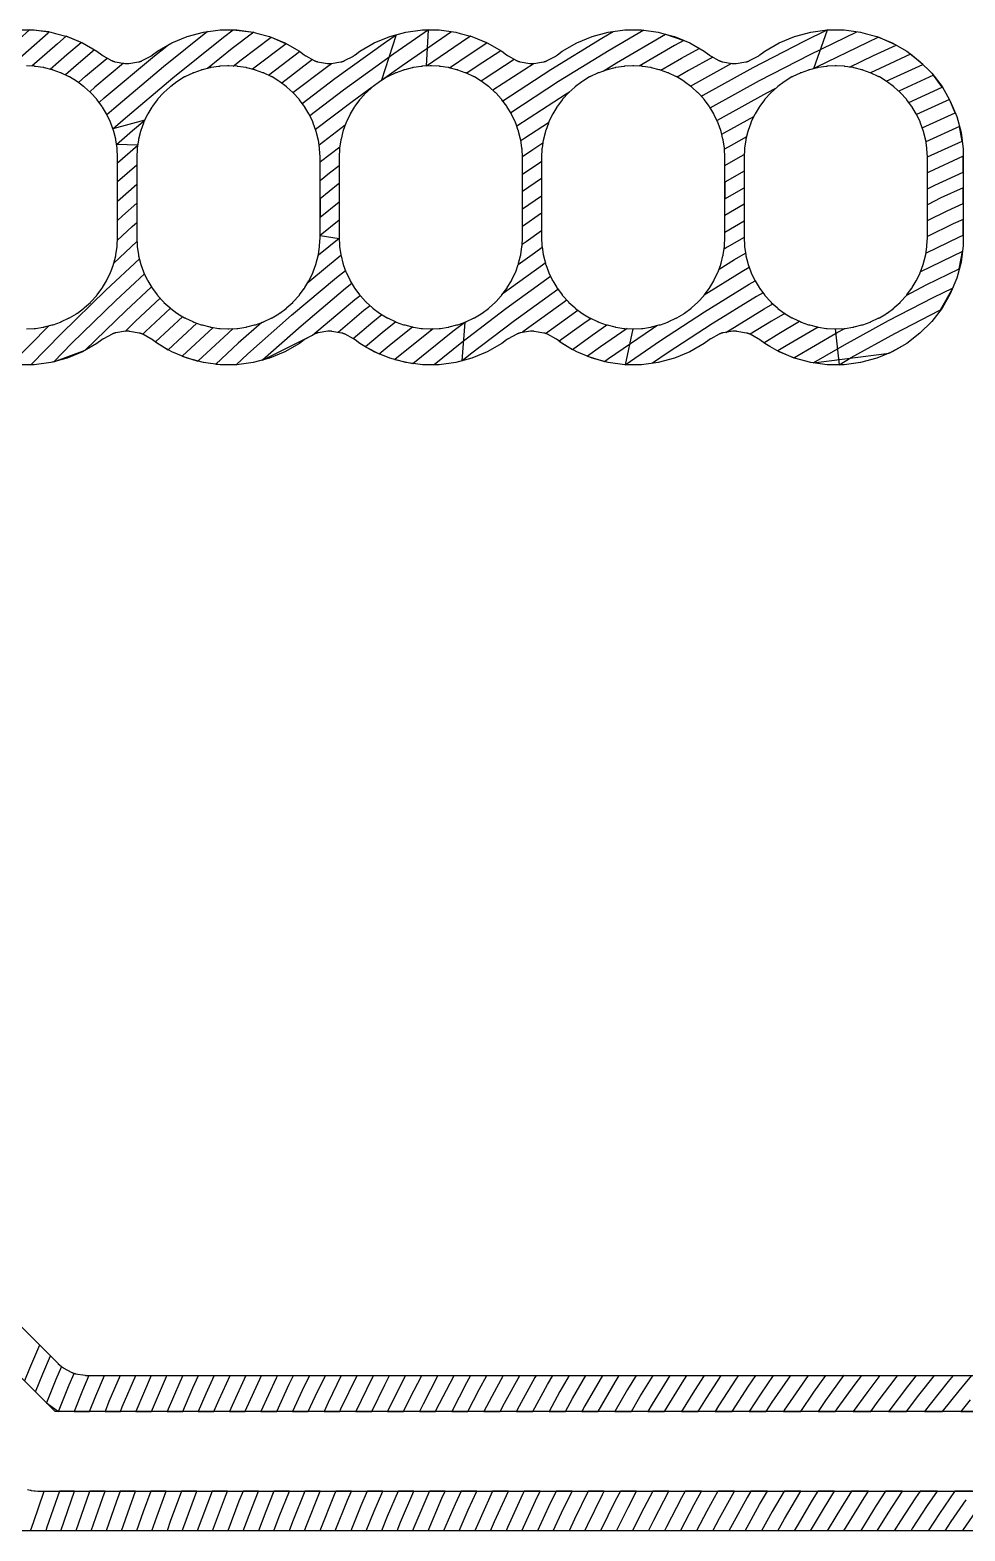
# Model space of a CAD drawing. Header units: metres. Extents: x 100 to 171, y -146 to -25.
# Drawn here: x 140.89 to 152.62, y -65 to -46.16 of the extents above; entities that cross this region are included whole.
import ezdxf

# ---------------------------------------------------------------- set-up
doc = ezdxf.new("R2010")
doc.units = ezdxf.units.M

msp = doc.modelspace()

# ---------------------------------------------------------------- linework, layer by layer
for points in [[(140.624, -46.631), (141.118, -46.195), (141.13, -46.184), (140.886, -46.159), (140.36, -46.625), (139.733, -47.206), (139.422, -47.51)], [(140.735, -46.159), (140.945, -46.159), (141.153, -46.187), (141.21, -46.202), (141.356, -46.241), (141.549, -46.321), (141.731, -46.426), (141.791, -46.472), (141.794, -46.475), (141.797, -46.477), (141.801, -46.479), (141.804, -46.481), (141.807, -46.483), (141.811, -46.485), (141.915, -46.541), (141.918, -46.543), (141.921, -46.545), (141.925, -46.546), (141.928, -46.548), (141.932, -46.549), (141.935, -46.551), (141.939, -46.552), (141.942, -46.553), (141.946, -46.554), (141.949, -46.555), (141.953, -46.556), (141.957, -46.557), (141.96, -46.557), (142.082, -46.578), (142.085, -46.579), (142.089, -46.58), (142.093, -46.58), (142.097, -46.58), (142.101, -46.58), (142.104, -46.581), (142.108, -46.581), (142.112, -46.581), (142.116, -46.58), (142.12, -46.58), (142.123, -46.58), (142.127, -46.579), (142.131, -46.579), (142.253, -46.559), (142.256, -46.559), (142.26, -46.558), (142.264, -46.557), (142.268, -46.556), (142.271, -46.555), (142.275, -46.554), (142.278, -46.553), (142.282, -46.551), (142.286, -46.55), (142.289, -46.549), (142.293, -46.547), (142.296, -46.545), (142.299, -46.544), (142.408, -46.486), (142.411, -46.484), (142.414, -46.482), (142.417, -46.48), (142.42, -46.479), (142.423, -46.477), (142.426, -46.474), (142.429, -46.472), (142.489, -46.426), (142.671, -46.321), (142.864, -46.241), (143.067, -46.187), (143.275, -46.159), (143.485, -46.159), (143.693, -46.187), (143.75, -46.202), (143.896, -46.241), (144.089, -46.321), (144.271, -46.426), (144.331, -46.472), (144.334, -46.475), (144.337, -46.477), (144.341, -46.479), (144.344, -46.481), (144.347, -46.483), (144.351, -46.485), (144.455, -46.541), (144.458, -46.543), (144.461, -46.545), (144.465, -46.546), (144.468, -46.548), (144.472, -46.549), (144.475, -46.551), (144.479, -46.552), (144.482, -46.553), (144.486, -46.554), (144.489, -46.555), (144.493, -46.556), (144.497, -46.557), (144.5, -46.557), (144.622, -46.578), (144.625, -46.579), (144.629, -46.58), (144.633, -46.58), (144.637, -46.58), (144.641, -46.58), (144.644, -46.581), (144.648, -46.581), (144.652, -46.581), (144.656, -46.58), (144.66, -46.58), (144.663, -46.58), (144.667, -46.579), (144.671, -46.579), (144.793, -46.559), (144.796, -46.559), (144.8, -46.558), (144.804, -46.557), (144.808, -46.556), (144.811, -46.555), (144.815, -46.554), (144.818, -46.553), (144.822, -46.551), (144.826, -46.55), (144.829, -46.549), (144.833, -46.547), (144.836, -46.545), (144.839, -46.544), (144.948, -46.486), (144.951, -46.484), (144.954, -46.482), (144.957, -46.48), (144.96, -46.479), (144.963, -46.477), (144.966, -46.474), (144.969, -46.472), (145.029, -46.426), (145.211, -46.321), (145.404, -46.241), (145.607, -46.187), (145.815, -46.159), (146.025, -46.159), (146.233, -46.187), (146.29, -46.202), (146.436, -46.241), (146.629, -46.321), (146.811, -46.426), (146.871, -46.472), (146.874, -46.475), (146.877, -46.477), (146.881, -46.479), (146.884, -46.481), (146.887, -46.483), (146.891, -46.485), (146.995, -46.541), (146.998, -46.543), (147.001, -46.545), (147.005, -46.546), (147.008, -46.548), (147.012, -46.549), (147.015, -46.551), (147.019, -46.552), (147.022, -46.553), (147.026, -46.554), (147.029, -46.555), (147.033, -46.556), (147.037, -46.557), (147.04, -46.557), (147.162, -46.578), (147.165, -46.579), (147.169, -46.58), (147.173, -46.58), (147.177, -46.58), (147.181, -46.58), (147.184, -46.581), (147.188, -46.581), (147.192, -46.581), (147.196, -46.58), (147.2, -46.58), (147.203, -46.58), (147.207, -46.579), (147.211, -46.579), (147.333, -46.559), (147.336, -46.559), (147.34, -46.558), (147.344, -46.557), (147.348, -46.556), (147.351, -46.555), (147.355, -46.554), (147.358, -46.553), (147.362, -46.551), (147.366, -46.55), (147.369, -46.549), (147.373, -46.547), (147.376, -46.545), (147.379, -46.544), (147.488, -46.486), (147.491, -46.484), (147.494, -46.482), (147.497, -46.48), (147.5, -46.479), (147.503, -46.477), (147.506, -46.474), (147.509, -46.472), (147.569, -46.426), (147.751, -46.321), (147.944, -46.241), (148.147, -46.187), (148.355, -46.159), (148.565, -46.159), (148.773, -46.187), (148.83, -46.202), (148.976, -46.241), (149.169, -46.321), (149.351, -46.426), (149.411, -46.472), (149.414, -46.475), (149.417, -46.477), (149.421, -46.479), (149.424, -46.481), (149.427, -46.483), (149.431, -46.485), (149.535, -46.541), (149.538, -46.543), (149.541, -46.545), (149.545, -46.546), (149.548, -46.548), (149.552, -46.549), (149.555, -46.551), (149.559, -46.552), (149.562, -46.553), (149.566, -46.554), (149.569, -46.555), (149.573, -46.556), (149.577, -46.557), (149.58, -46.557), (149.702, -46.578), (149.705, -46.579), (149.709, -46.58), (149.713, -46.58), (149.717, -46.58), (149.721, -46.58), (149.724, -46.581), (149.728, -46.581), (149.732, -46.581), (149.736, -46.58), (149.74, -46.58), (149.743, -46.58), (149.747, -46.579), (149.751, -46.579), (149.873, -46.559), (149.876, -46.559), (149.88, -46.558), (149.884, -46.557), (149.888, -46.556), (149.891, -46.555), (149.895, -46.554), (149.898, -46.553), (149.902, -46.551), (149.906, -46.55), (149.909, -46.549), (149.913, -46.547), (149.916, -46.545), (149.919, -46.544), (150.028, -46.486), (150.031, -46.484), (150.034, -46.482), (150.037, -46.48), (150.04, -46.479), (150.043, -46.477), (150.046, -46.474), (150.049, -46.472), (150.109, -46.426), (150.291, -46.321), (150.484, -46.241), (150.687, -46.187), (150.895, -46.159), (151.105, -46.159), (151.313, -46.187), (151.37, -46.202), (151.516, -46.241), (151.709, -46.321), (151.891, -46.426), (152.057, -46.554), (152.206, -46.702), (152.334, -46.869), (152.409, -47), (152.438, -47.051), (152.519, -47.244), (152.573, -47.447), (152.6, -47.655), (152.6, -48.865), (152.573, -49.073), (152.519, -49.276), (152.438, -49.469), (152.334, -49.651), (152.206, -49.818), (152.057, -49.966), (151.891, -50.094), (151.709, -50.199), (151.516, -50.279), (151.313, -50.333), (151.105, -50.361), (150.895, -50.361), (150.687, -50.333), (150.484, -50.279), (150.291, -50.199), (150.172, -50.13), (150.109, -50.094), (150.049, -50.048), (150.046, -50.045), (150.043, -50.043), (150.039, -50.041), (150.036, -50.039), (150.032, -50.037), (150.029, -50.035), (149.925, -49.979), (149.922, -49.977), (149.919, -49.975), (149.915, -49.974), (149.912, -49.972), (149.908, -49.971), (149.905, -49.969), (149.901, -49.968), (149.898, -49.967), (149.894, -49.966), (149.89, -49.965), (149.887, -49.964), (149.883, -49.963), (149.88, -49.963), (149.758, -49.942), (149.754, -49.941), (149.751, -49.94), (149.747, -49.94), (149.743, -49.94), (149.739, -49.94), (149.735, -49.939), (149.732, -49.939), (149.728, -49.939), (149.724, -49.94), (149.72, -49.94), (149.716, -49.94), (149.713, -49.941), (149.709, -49.941), (149.587, -49.961), (149.584, -49.961), (149.58, -49.962), (149.576, -49.963), (149.572, -49.964), (149.569, -49.965), (149.565, -49.966), (149.561, -49.967), (149.558, -49.969), (149.554, -49.97), (149.551, -49.971), (149.547, -49.973), (149.544, -49.975), (149.54, -49.976), (149.432, -50.034), (149.429, -50.036), (149.426, -50.038), (149.423, -50.04), (149.42, -50.041), (149.417, -50.043), (149.414, -50.046), (149.411, -50.048), (149.351, -50.094), (149.169, -50.199), (148.976, -50.279), (148.773, -50.333), (148.565, -50.361), (148.355, -50.361), (148.147, -50.333), (147.944, -50.279), (147.751, -50.199), (147.632, -50.13), (147.569, -50.094), (147.509, -50.048), (147.506, -50.045), (147.503, -50.043), (147.499, -50.041), (147.496, -50.039), (147.492, -50.037), (147.489, -50.035), (147.385, -49.979), (147.382, -49.977), (147.379, -49.975), (147.375, -49.974), (147.372, -49.972), (147.368, -49.971), (147.365, -49.969), (147.361, -49.968), (147.358, -49.967), (147.354, -49.966), (147.35, -49.965), (147.347, -49.964), (147.343, -49.963), (147.34, -49.963), (147.218, -49.942), (147.214, -49.941), (147.211, -49.94), (147.207, -49.94), (147.203, -49.94), (147.199, -49.94), (147.195, -49.939), (147.192, -49.939), (147.188, -49.939), (147.184, -49.94), (147.18, -49.94), (147.176, -49.94), (147.173, -49.941), (147.169, -49.941), (147.047, -49.961), (147.044, -49.961), (147.04, -49.962), (147.036, -49.963), (147.032, -49.964), (147.029, -49.965), (147.025, -49.966), (147.021, -49.967), (147.018, -49.969), (147.014, -49.97), (147.011, -49.971), (147.007, -49.973), (147.004, -49.975), (147, -49.976), (146.892, -50.034), (146.889, -50.036), (146.886, -50.038), (146.883, -50.04), (146.88, -50.041), (146.877, -50.043), (146.874, -50.046), (146.871, -50.048), (146.811, -50.094), (146.629, -50.199), (146.436, -50.279), (146.233, -50.333), (146.025, -50.361), (145.815, -50.361), (145.607, -50.333), (145.404, -50.279), (145.211, -50.199), (145.092, -50.13), (145.029, -50.094), (144.969, -50.048), (144.966, -50.045), (144.963, -50.043), (144.959, -50.041), (144.956, -50.039), (144.952, -50.037), (144.949, -50.035), (144.845, -49.979), (144.842, -49.977), (144.839, -49.975), (144.835, -49.974), (144.832, -49.972), (144.828, -49.971), (144.825, -49.969), (144.821, -49.968), (144.818, -49.967), (144.814, -49.966), (144.81, -49.965), (144.807, -49.964), (144.803, -49.963), (144.8, -49.963), (144.678, -49.942), (144.674, -49.941), (144.671, -49.94), (144.667, -49.94), (144.663, -49.94), (144.659, -49.94), (144.655, -49.939), (144.652, -49.939), (144.648, -49.939), (144.644, -49.94), (144.64, -49.94), (144.636, -49.94), (144.633, -49.941), (144.629, -49.941), (144.507, -49.961), (144.504, -49.961), (144.5, -49.962), (144.496, -49.963), (144.492, -49.964), (144.489, -49.965), (144.485, -49.966), (144.481, -49.967), (144.478, -49.969), (144.474, -49.97), (144.471, -49.971), (144.467, -49.973), (144.464, -49.975), (144.46, -49.976), (144.352, -50.034), (144.349, -50.036), (144.346, -50.038), (144.343, -50.04), (144.34, -50.041), (144.337, -50.043), (144.334, -50.046), (144.331, -50.048), (144.271, -50.094), (144.089, -50.199), (143.896, -50.279), (143.693, -50.333), (143.485, -50.361), (143.275, -50.361), (143.067, -50.333), (142.864, -50.279), (142.671, -50.199), (142.552, -50.13), (142.489, -50.094), (142.429, -50.048), (142.426, -50.045), (142.423, -50.043), (142.419, -50.041), (142.416, -50.039), (142.412, -50.037), (142.409, -50.035), (142.305, -49.979), (142.302, -49.977), (142.299, -49.975), (142.295, -49.974), (142.292, -49.972), (142.288, -49.971), (142.285, -49.969), (142.281, -49.968), (142.278, -49.967), (142.274, -49.966), (142.27, -49.965), (142.267, -49.964), (142.263, -49.963), (142.26, -49.963), (142.138, -49.942), (142.134, -49.941), (142.131, -49.94), (142.127, -49.94), (142.123, -49.94), (142.119, -49.94), (142.115, -49.939), (142.112, -49.939), (142.108, -49.939), (142.104, -49.94), (142.1, -49.94), (142.096, -49.94), (142.093, -49.941), (142.089, -49.941), (141.967, -49.961), (141.964, -49.961), (141.96, -49.962), (141.956, -49.963), (141.952, -49.964), (141.949, -49.965), (141.945, -49.966), (141.941, -49.967), (141.938, -49.969), (141.934, -49.97), (141.931, -49.971), (141.927, -49.973), (141.924, -49.975), (141.92, -49.976), (141.812, -50.034), (141.809, -50.036), (141.806, -50.038), (141.803, -50.04), (141.8, -50.041), (141.797, -50.043), (141.794, -50.046), (141.791, -50.048), (141.731, -50.094), (141.549, -50.199), (141.356, -50.279), (141.153, -50.333), (140.945, -50.361), (140.735, -50.361)], [(141.144, -46.652), (141.353, -46.467), (141.534, -46.315), (141.345, -46.238), (141.235, -46.331), (140.915, -46.614)], [(143.119, -46.18), (142.568, -46.621), (141.941, -47.149), (141.857, -47.223)], [(142.23, -47.854), (141.99, -48.066), (141.99, -47.826), (142.242, -47.603), (141.977, -47.597), (142.176, -47.421), (142.331, -47.29), (141.93, -47.398), (142.058, -47.285), (142.682, -46.76), (143.318, -46.251), (143.438, -46.159), (143.698, -46.188), (143.429, -46.393), (143.119, -46.641)], [(143.442, -46.613), (143.54, -46.535), (143.915, -46.249), (144.105, -46.331), (143.683, -46.652)], [(144.307, -47.082), (144.717, -46.769), (145.353, -46.31), (145.485, -46.22), (145.302, -46.791), (145.56, -46.604), (146.179, -46.18)], [(146.153, -46.634), (146.4, -46.465), (146.624, -46.319), (146.42, -46.237), (146.3, -46.315), (145.867, -46.612), (145.89, -46.159), (145.457, -46.457), (144.825, -46.914), (144.403, -47.235)], [(146.823, -47.049), (147.427, -46.655), (148.065, -46.263), (148.208, -46.179)], [(148.593, -46.163), (148.157, -46.417), (147.524, -46.807), (146.923, -47.198)], [(148.081, -46.676), (148.25, -46.571), (148.866, -46.212), (149.095, -46.291), (148.978, -46.355), (148.535, -46.614)], [(151.175, -46.625), (151.475, -46.478), (151.757, -46.349), (151.539, -46.251), (151.398, -46.316), (150.761, -46.627), (150.727, -46.644), (150.897, -46.159), (150.599, -46.305), (149.962, -46.636), (149.333, -46.982), (149.315, -46.992)], [(149.425, -47.136), (150.046, -46.794), (150.68, -46.466), (151.264, -46.181)], [(141.701, -46.409), (141.47, -46.603), (141.335, -46.723)], [(141.499, -46.818), (141.588, -46.74), (141.859, -46.511)], [(141.758, -47.07), (141.823, -47.012), (142.453, -46.482), (142.611, -46.356)], [(143.882, -46.727), (144.274, -46.428)], [(144.436, -46.531), (144.049, -46.826)], [(146.799, -46.42), (146.5, -46.615), (146.371, -46.703)], [(146.55, -46.798), (146.6, -46.764), (146.966, -46.526)], [(148.806, -46.664), (149.067, -46.512), (149.288, -46.39)], [(149.46, -46.501), (149.155, -46.669), (149.012, -46.752)], [(151.635, -46.801), (152.094, -46.591), (151.939, -46.464), (151.552, -46.641), (151.438, -46.697)], [(140.847, -49.91), (140.945, -49.905), (140.949, -49.905), (140.953, -49.904), (140.956, -49.904), (140.96, -49.904), (141.057, -49.889), (141.061, -49.889), (141.064, -49.888), (141.068, -49.887), (141.071, -49.886), (141.167, -49.862), (141.17, -49.862), (141.174, -49.86), (141.177, -49.859), (141.181, -49.858), (141.273, -49.825), (141.277, -49.824), (141.28, -49.822), (141.283, -49.821), (141.287, -49.819), (141.375, -49.778), (141.379, -49.776), (141.382, -49.774), (141.385, -49.772), (141.388, -49.771), (141.473, -49.72), (141.476, -49.718), (141.479, -49.716), (141.482, -49.714), (141.485, -49.712), (141.564, -49.653), (141.567, -49.651), (141.57, -49.649), (141.572, -49.647), (141.575, -49.644), (141.648, -49.578), (141.65, -49.576), (141.653, -49.573), (141.656, -49.571), (141.658, -49.568), (141.724, -49.495), (141.727, -49.492), (141.729, -49.49), (141.731, -49.487), (141.733, -49.484), (141.792, -49.405), (141.794, -49.402), (141.796, -49.399), (141.798, -49.396), (141.8, -49.393), (141.851, -49.309), (141.852, -49.305), (141.854, -49.302), (141.856, -49.299), (141.857, -49.296), (141.899, -49.207), (141.901, -49.203), (141.902, -49.2), (141.904, -49.197), (141.905, -49.193), (141.938, -49.101), (141.939, -49.097), (141.94, -49.094), (141.941, -49.09), (141.942, -49.087), (141.966, -48.992), (141.967, -48.988), (141.968, -48.984), (141.969, -48.981), (141.969, -48.977), (141.984, -48.88), (141.984, -48.876), (141.984, -48.873), (141.985, -48.869), (141.985, -48.865), (141.99, -48.767), (141.99, -48.764), (141.99, -48.76), (141.99, -47.76), (141.99, -47.756), (141.99, -47.753), (141.985, -47.655), (141.985, -47.651), (141.984, -47.647), (141.984, -47.644), (141.984, -47.64), (141.969, -47.543), (141.969, -47.539), (141.968, -47.536), (141.967, -47.532), (141.966, -47.528), (141.942, -47.433), (141.941, -47.43), (141.94, -47.426), (141.939, -47.423), (141.938, -47.419), (141.905, -47.327), (141.904, -47.323), (141.902, -47.32), (141.901, -47.317), (141.899, -47.313), (141.857, -47.224), (141.856, -47.221), (141.854, -47.218), (141.852, -47.215), (141.851, -47.211), (141.8, -47.127), (141.798, -47.124), (141.796, -47.121), (141.794, -47.118), (141.792, -47.115), (141.733, -47.036), (141.731, -47.033), (141.729, -47.03), (141.727, -47.028), (141.724, -47.025), (141.658, -46.952), (141.656, -46.949), (141.653, -46.947), (141.65, -46.944), (141.648, -46.942), (141.575, -46.876), (141.572, -46.873), (141.57, -46.871), (141.567, -46.869), (141.564, -46.867), (141.485, -46.808), (141.482, -46.806), (141.479, -46.804), (141.476, -46.802), (141.473, -46.8), (141.388, -46.749), (141.385, -46.748), (141.382, -46.746), (141.379, -46.744), (141.375, -46.742), (141.287, -46.701), (141.283, -46.699), (141.28, -46.698), (141.277, -46.696), (141.273, -46.695), (141.181, -46.662), (141.177, -46.661), (141.174, -46.66), (141.17, -46.658), (141.167, -46.658), (141.071, -46.634), (141.068, -46.633), (141.064, -46.632), (141.061, -46.631), (141.057, -46.631), (140.96, -46.616), (140.956, -46.616), (140.953, -46.616), (140.949, -46.615), (140.945, -46.615), (140.847, -46.61)], [(142.063, -46.575), (141.705, -46.876), (141.64, -46.934)], [(143.373, -49.91), (143.376, -49.91), (143.38, -49.91), (143.384, -49.91), (143.387, -49.91), (143.485, -49.905), (143.489, -49.905), (143.493, -49.904), (143.496, -49.904), (143.5, -49.904), (143.597, -49.889), (143.601, -49.889), (143.604, -49.888), (143.608, -49.887), (143.611, -49.886), (143.707, -49.862), (143.71, -49.862), (143.714, -49.86), (143.717, -49.859), (143.721, -49.858), (143.813, -49.825), (143.817, -49.824), (143.82, -49.822), (143.823, -49.821), (143.827, -49.819), (143.915, -49.778), (143.919, -49.776), (143.922, -49.774), (143.925, -49.772), (143.928, -49.771), (144.013, -49.72), (144.016, -49.718), (144.019, -49.716), (144.022, -49.714), (144.025, -49.712), (144.104, -49.653), (144.107, -49.651), (144.11, -49.649), (144.112, -49.647), (144.115, -49.644), (144.188, -49.578), (144.19, -49.576), (144.193, -49.573), (144.196, -49.571), (144.198, -49.568), (144.264, -49.495), (144.267, -49.492), (144.269, -49.49), (144.271, -49.487), (144.273, -49.484), (144.332, -49.405), (144.334, -49.402), (144.336, -49.399), (144.338, -49.396), (144.34, -49.393), (144.391, -49.309), (144.392, -49.305), (144.394, -49.302), (144.396, -49.299), (144.397, -49.296), (144.439, -49.207), (144.441, -49.203), (144.442, -49.2), (144.444, -49.197), (144.445, -49.193), (144.478, -49.101), (144.479, -49.097), (144.48, -49.094), (144.481, -49.09), (144.482, -49.087), (144.506, -48.992), (144.507, -48.988), (144.508, -48.984), (144.509, -48.981), (144.509, -48.977), (144.524, -48.88), (144.524, -48.876), (144.524, -48.873), (144.525, -48.869), (144.525, -48.865), (144.53, -48.767), (144.53, -48.764), (144.53, -48.76), (144.53, -47.76), (144.53, -47.756), (144.53, -47.753), (144.525, -47.655), (144.525, -47.651), (144.524, -47.647), (144.524, -47.644), (144.524, -47.64), (144.509, -47.543), (144.509, -47.539), (144.508, -47.536), (144.507, -47.532), (144.506, -47.528), (144.482, -47.433), (144.481, -47.43), (144.48, -47.426), (144.479, -47.423), (144.478, -47.419), (144.445, -47.327), (144.444, -47.323), (144.442, -47.32), (144.441, -47.317), (144.439, -47.313), (144.397, -47.224), (144.396, -47.221), (144.394, -47.218), (144.392, -47.215), (144.391, -47.211), (144.34, -47.127), (144.338, -47.124), (144.336, -47.121), (144.334, -47.118), (144.332, -47.115), (144.273, -47.036), (144.271, -47.033), (144.269, -47.03), (144.267, -47.028), (144.264, -47.025), (144.198, -46.952), (144.196, -46.949), (144.193, -46.947), (144.19, -46.944), (144.188, -46.942), (144.115, -46.876), (144.112, -46.873), (144.11, -46.871), (144.107, -46.869), (144.104, -46.867), (144.025, -46.808), (144.022, -46.806), (144.019, -46.804), (144.016, -46.802), (144.013, -46.8), (143.928, -46.749), (143.925, -46.748), (143.922, -46.746), (143.919, -46.744), (143.915, -46.742), (143.827, -46.701), (143.823, -46.699), (143.82, -46.698), (143.817, -46.696), (143.813, -46.695), (143.721, -46.662), (143.717, -46.661), (143.714, -46.66), (143.71, -46.658), (143.707, -46.658), (143.611, -46.634), (143.608, -46.633), (143.604, -46.632), (143.601, -46.631), (143.597, -46.631), (143.5, -46.616), (143.496, -46.616), (143.493, -46.616), (143.489, -46.615), (143.485, -46.615), (143.387, -46.61), (143.384, -46.61), (143.38, -46.61), (143.376, -46.61), (143.373, -46.61), (143.275, -46.615), (143.271, -46.615), (143.267, -46.616), (143.264, -46.616), (143.26, -46.616), (143.163, -46.631), (143.159, -46.631), (143.156, -46.632), (143.152, -46.633), (143.148, -46.634), (143.053, -46.658), (143.05, -46.658), (143.046, -46.66), (143.043, -46.661), (143.039, -46.662), (142.947, -46.695), (142.943, -46.696), (142.94, -46.698), (142.936, -46.699), (142.933, -46.701), (142.844, -46.742), (142.841, -46.744), (142.838, -46.746), (142.835, -46.748), (142.831, -46.749), (142.747, -46.8), (142.744, -46.802), (142.741, -46.804), (142.738, -46.806), (142.735, -46.808), (142.656, -46.867), (142.653, -46.869), (142.65, -46.871), (142.648, -46.873), (142.645, -46.876), (142.572, -46.942), (142.569, -46.944), (142.567, -46.947), (142.564, -46.949), (142.562, -46.952), (142.496, -47.025), (142.493, -47.028), (142.491, -47.03), (142.489, -47.033), (142.486, -47.036), (142.428, -47.115), (142.426, -47.118), (142.424, -47.121), (142.422, -47.124), (142.42, -47.127), (142.369, -47.211), (142.368, -47.215), (142.366, -47.218), (142.364, -47.221), (142.362, -47.224), (142.32, -47.313), (142.319, -47.317), (142.317, -47.32), (142.316, -47.323), (142.315, -47.327), (142.282, -47.419), (142.281, -47.423), (142.279, -47.426), (142.278, -47.43), (142.278, -47.433), (142.254, -47.528), (142.253, -47.532), (142.252, -47.536), (142.251, -47.539), (142.251, -47.543), (142.236, -47.64), (142.236, -47.644), (142.235, -47.647), (142.235, -47.651), (142.235, -47.655), (142.23, -47.753), (142.23, -47.756), (142.23, -47.76), (142.23, -48.76), (142.23, -48.764), (142.23, -48.767), (142.235, -48.865), (142.235, -48.869), (142.235, -48.873), (142.236, -48.876), (142.236, -48.88), (142.251, -48.977), (142.251, -48.981), (142.252, -48.984), (142.253, -48.988), (142.254, -48.992), (142.278, -49.087), (142.278, -49.09), (142.279, -49.094), (142.281, -49.097), (142.282, -49.101), (142.315, -49.193), (142.316, -49.197), (142.317, -49.2), (142.319, -49.203), (142.32, -49.207), (142.362, -49.296), (142.364, -49.299), (142.366, -49.302), (142.368, -49.305), (142.369, -49.309), (142.42, -49.393), (142.422, -49.396), (142.424, -49.399), (142.426, -49.402), (142.428, -49.405), (142.486, -49.484), (142.489, -49.487), (142.491, -49.49), (142.493, -49.492), (142.496, -49.495), (142.562, -49.568), (142.564, -49.571), (142.567, -49.573), (142.569, -49.576), (142.572, -49.578), (142.645, -49.644), (142.648, -49.647), (142.65, -49.649), (142.653, -49.651), (142.656, -49.653), (142.735, -49.712), (142.738, -49.714), (142.741, -49.716), (142.744, -49.718), (142.747, -49.72), (142.831, -49.771), (142.835, -49.772), (142.838, -49.774), (142.841, -49.776), (142.844, -49.778), (142.933, -49.819), (142.936, -49.821), (142.94, -49.822), (142.943, -49.824), (142.947, -49.825), (143.039, -49.858), (143.043, -49.859), (143.046, -49.86), (143.05, -49.862), (143.053, -49.862), (143.148, -49.886), (143.152, -49.887), (143.156, -49.888), (143.159, -49.889), (143.163, -49.889), (143.26, -49.904), (143.264, -49.904), (143.267, -49.904), (143.271, -49.905), (143.275, -49.905), (143.373, -49.91)], [(144.19, -46.944), (144.61, -46.625), (144.675, -46.578)], [(145.913, -49.91), (145.916, -49.91), (145.92, -49.91), (145.924, -49.91), (145.927, -49.91), (146.025, -49.905), (146.029, -49.905), (146.033, -49.904), (146.036, -49.904), (146.04, -49.904), (146.137, -49.889), (146.141, -49.889), (146.144, -49.888), (146.148, -49.887), (146.151, -49.886), (146.247, -49.862), (146.25, -49.862), (146.254, -49.86), (146.257, -49.859), (146.261, -49.858), (146.353, -49.825), (146.357, -49.824), (146.36, -49.822), (146.363, -49.821), (146.367, -49.819), (146.455, -49.778), (146.459, -49.776), (146.462, -49.774), (146.465, -49.772), (146.468, -49.771), (146.553, -49.72), (146.556, -49.718), (146.559, -49.716), (146.562, -49.714), (146.565, -49.712), (146.644, -49.653), (146.647, -49.651), (146.65, -49.649), (146.652, -49.647), (146.655, -49.644), (146.728, -49.578), (146.73, -49.576), (146.733, -49.573), (146.736, -49.571), (146.738, -49.568), (146.804, -49.495), (146.807, -49.492), (146.809, -49.49), (146.811, -49.487), (146.813, -49.484), (146.872, -49.405), (146.874, -49.402), (146.876, -49.399), (146.878, -49.396), (146.88, -49.393), (146.931, -49.309), (146.932, -49.305), (146.934, -49.302), (146.936, -49.299), (146.937, -49.296), (146.979, -49.207), (146.981, -49.203), (146.982, -49.2), (146.984, -49.197), (146.985, -49.193), (147.018, -49.101), (147.019, -49.097), (147.02, -49.094), (147.021, -49.09), (147.022, -49.087), (147.046, -48.992), (147.047, -48.988), (147.048, -48.984), (147.049, -48.981), (147.049, -48.977), (147.064, -48.88), (147.064, -48.876), (147.064, -48.873), (147.065, -48.869), (147.065, -48.865), (147.07, -48.767), (147.07, -48.764), (147.07, -48.76), (147.07, -47.76), (147.07, -47.756), (147.07, -47.753), (147.065, -47.655), (147.065, -47.651), (147.064, -47.647), (147.064, -47.644), (147.064, -47.64), (147.049, -47.543), (147.049, -47.539), (147.048, -47.536), (147.047, -47.532), (147.046, -47.528), (147.022, -47.433), (147.021, -47.43), (147.02, -47.426), (147.019, -47.423), (147.018, -47.419), (146.985, -47.327), (146.984, -47.323), (146.982, -47.32), (146.981, -47.317), (146.979, -47.313), (146.937, -47.224), (146.936, -47.221), (146.934, -47.218), (146.932, -47.215), (146.931, -47.211), (146.88, -47.127), (146.878, -47.124), (146.876, -47.121), (146.874, -47.118), (146.872, -47.115), (146.813, -47.036), (146.811, -47.033), (146.809, -47.03), (146.807, -47.028), (146.804, -47.025), (146.738, -46.952), (146.736, -46.949), (146.733, -46.947), (146.73, -46.944), (146.728, -46.942), (146.655, -46.876), (146.652, -46.873), (146.65, -46.871), (146.647, -46.869), (146.644, -46.867), (146.565, -46.808), (146.562, -46.806), (146.559, -46.804), (146.556, -46.802), (146.553, -46.8), (146.468, -46.749), (146.465, -46.748), (146.462, -46.746), (146.459, -46.744), (146.455, -46.742), (146.367, -46.701), (146.363, -46.699), (146.36, -46.698), (146.357, -46.696), (146.353, -46.695), (146.261, -46.662), (146.257, -46.661), (146.254, -46.66), (146.25, -46.658), (146.247, -46.658), (146.151, -46.634), (146.148, -46.633), (146.144, -46.632), (146.141, -46.631), (146.137, -46.631), (146.04, -46.616), (146.036, -46.616), (146.033, -46.616), (146.029, -46.615), (146.025, -46.615), (145.927, -46.61), (145.924, -46.61), (145.92, -46.61), (145.916, -46.61), (145.913, -46.61), (145.815, -46.615), (145.811, -46.615), (145.807, -46.616), (145.804, -46.616), (145.8, -46.616), (145.703, -46.631), (145.699, -46.631), (145.696, -46.632), (145.692, -46.633), (145.688, -46.634), (145.593, -46.658), (145.59, -46.658), (145.586, -46.66), (145.583, -46.661), (145.579, -46.662), (145.487, -46.695), (145.483, -46.696), (145.48, -46.698), (145.476, -46.699), (145.473, -46.701), (145.384, -46.742), (145.381, -46.744), (145.378, -46.746), (145.375, -46.748), (145.371, -46.749), (145.287, -46.8), (145.284, -46.802), (145.281, -46.804), (145.278, -46.806), (145.275, -46.808), (145.196, -46.867), (145.193, -46.869), (145.19, -46.871), (145.188, -46.873), (145.185, -46.876), (145.112, -46.942), (145.109, -46.944), (145.107, -46.947), (145.104, -46.949), (145.102, -46.952), (145.036, -47.025), (145.033, -47.028), (145.031, -47.03), (145.029, -47.033), (145.026, -47.036), (144.968, -47.115), (144.966, -47.118), (144.964, -47.121), (144.962, -47.124), (144.96, -47.127), (144.909, -47.211), (144.908, -47.215), (144.906, -47.218), (144.904, -47.221), (144.902, -47.224), (144.86, -47.313), (144.859, -47.317), (144.857, -47.32), (144.856, -47.323), (144.855, -47.327), (144.822, -47.419), (144.821, -47.423), (144.819, -47.426), (144.818, -47.43), (144.818, -47.433), (144.794, -47.528), (144.793, -47.532), (144.792, -47.536), (144.791, -47.539), (144.791, -47.543), (144.776, -47.64), (144.776, -47.644), (144.775, -47.647), (144.775, -47.651), (144.775, -47.655), (144.77, -47.753), (144.77, -47.756), (144.77, -47.76), (144.77, -48.76), (144.77, -48.764), (144.77, -48.767), (144.775, -48.865), (144.775, -48.869), (144.775, -48.873), (144.776, -48.876), (144.776, -48.88), (144.791, -48.977), (144.791, -48.981), (144.792, -48.984), (144.793, -48.988), (144.794, -48.992), (144.818, -49.087), (144.818, -49.09), (144.819, -49.094), (144.821, -49.097), (144.822, -49.101), (144.855, -49.193), (144.856, -49.197), (144.857, -49.2), (144.859, -49.203), (144.86, -49.207), (144.902, -49.296), (144.904, -49.299), (144.906, -49.302), (144.908, -49.305), (144.909, -49.309), (144.96, -49.393), (144.962, -49.396), (144.964, -49.399), (144.966, -49.402), (144.968, -49.405), (145.026, -49.484), (145.029, -49.487), (145.031, -49.49), (145.033, -49.492), (145.036, -49.495), (145.102, -49.568), (145.104, -49.571), (145.107, -49.573), (145.109, -49.576), (145.112, -49.578), (145.185, -49.644), (145.188, -49.647), (145.19, -49.649), (145.193, -49.651), (145.196, -49.653), (145.275, -49.712), (145.278, -49.714), (145.281, -49.716), (145.284, -49.718), (145.287, -49.72), (145.371, -49.771), (145.375, -49.772), (145.378, -49.774), (145.381, -49.776), (145.384, -49.778), (145.473, -49.819), (145.476, -49.821), (145.48, -49.822), (145.483, -49.824), (145.487, -49.825), (145.579, -49.858), (145.583, -49.859), (145.586, -49.86), (145.59, -49.862), (145.593, -49.862), (145.688, -49.886), (145.692, -49.887), (145.696, -49.888), (145.699, -49.889), (145.703, -49.889), (145.8, -49.904), (145.804, -49.904), (145.807, -49.904), (145.811, -49.905), (145.815, -49.905), (145.913, -49.91)], [(147.216, -46.578), (146.7, -46.914), (146.698, -46.915)], [(148.453, -49.91), (148.456, -49.91), (148.46, -49.91), (148.464, -49.91), (148.467, -49.91), (148.565, -49.905), (148.569, -49.905), (148.573, -49.904), (148.576, -49.904), (148.58, -49.904), (148.677, -49.889), (148.681, -49.889), (148.684, -49.888), (148.688, -49.887), (148.691, -49.886), (148.787, -49.862), (148.79, -49.862), (148.794, -49.86), (148.797, -49.859), (148.801, -49.858), (148.893, -49.825), (148.897, -49.824), (148.9, -49.822), (148.903, -49.821), (148.907, -49.819), (148.995, -49.778), (148.999, -49.776), (149.002, -49.774), (149.005, -49.772), (149.008, -49.771), (149.093, -49.72), (149.096, -49.718), (149.099, -49.716), (149.102, -49.714), (149.105, -49.712), (149.184, -49.653), (149.187, -49.651), (149.19, -49.649), (149.192, -49.647), (149.195, -49.644), (149.268, -49.578), (149.27, -49.576), (149.273, -49.573), (149.276, -49.571), (149.278, -49.568), (149.344, -49.495), (149.347, -49.492), (149.349, -49.49), (149.351, -49.487), (149.353, -49.484), (149.412, -49.405), (149.414, -49.402), (149.416, -49.399), (149.418, -49.396), (149.42, -49.393), (149.471, -49.309), (149.472, -49.305), (149.474, -49.302), (149.476, -49.299), (149.477, -49.296), (149.519, -49.207), (149.521, -49.203), (149.522, -49.2), (149.524, -49.197), (149.525, -49.193), (149.558, -49.101), (149.559, -49.097), (149.56, -49.094), (149.561, -49.09), (149.562, -49.087), (149.586, -48.992), (149.587, -48.988), (149.588, -48.984), (149.589, -48.981), (149.589, -48.977), (149.604, -48.88), (149.604, -48.876), (149.604, -48.873), (149.605, -48.869), (149.605, -48.865), (149.61, -48.767), (149.61, -48.764), (149.61, -48.76), (149.61, -47.76), (149.61, -47.756), (149.61, -47.753), (149.605, -47.655), (149.605, -47.651), (149.604, -47.647), (149.604, -47.644), (149.604, -47.64), (149.589, -47.543), (149.589, -47.539), (149.588, -47.536), (149.587, -47.532), (149.586, -47.528), (149.562, -47.433), (149.561, -47.43), (149.56, -47.426), (149.559, -47.423), (149.558, -47.419), (149.525, -47.327), (149.524, -47.323), (149.522, -47.32), (149.521, -47.317), (149.519, -47.313), (149.477, -47.224), (149.476, -47.221), (149.474, -47.218), (149.472, -47.215), (149.471, -47.211), (149.42, -47.127), (149.418, -47.124), (149.416, -47.121), (149.414, -47.118), (149.412, -47.115), (149.353, -47.036), (149.351, -47.033), (149.349, -47.03), (149.347, -47.028), (149.344, -47.025), (149.278, -46.952), (149.276, -46.949), (149.273, -46.947), (149.27, -46.944), (149.268, -46.942), (149.195, -46.876), (149.192, -46.873), (149.19, -46.871), (149.187, -46.869), (149.184, -46.867), (149.105, -46.808), (149.102, -46.806), (149.099, -46.804), (149.096, -46.802), (149.093, -46.8), (149.008, -46.749), (149.005, -46.748), (149.002, -46.746), (148.999, -46.744), (148.995, -46.742), (148.907, -46.701), (148.903, -46.699), (148.9, -46.698), (148.897, -46.696), (148.893, -46.695), (148.801, -46.662), (148.797, -46.661), (148.794, -46.66), (148.79, -46.658), (148.787, -46.658), (148.691, -46.634), (148.688, -46.633), (148.684, -46.632), (148.681, -46.631), (148.677, -46.631), (148.58, -46.616), (148.576, -46.616), (148.573, -46.616), (148.569, -46.615), (148.565, -46.615), (148.467, -46.61), (148.464, -46.61), (148.46, -46.61), (148.456, -46.61), (148.453, -46.61), (148.355, -46.615), (148.351, -46.615), (148.347, -46.616), (148.344, -46.616), (148.34, -46.616), (148.243, -46.631), (148.239, -46.631), (148.236, -46.632), (148.232, -46.633), (148.228, -46.634), (148.133, -46.658), (148.13, -46.658), (148.126, -46.66), (148.123, -46.661), (148.119, -46.662), (148.027, -46.695), (148.023, -46.696), (148.02, -46.698), (148.016, -46.699), (148.013, -46.701), (147.924, -46.742), (147.921, -46.744), (147.918, -46.746), (147.915, -46.748), (147.911, -46.749), (147.827, -46.8), (147.824, -46.802), (147.821, -46.804), (147.818, -46.806), (147.815, -46.808), (147.736, -46.867), (147.733, -46.869), (147.73, -46.871), (147.728, -46.873), (147.725, -46.876), (147.652, -46.942), (147.649, -46.944), (147.647, -46.947), (147.644, -46.949), (147.642, -46.952), (147.576, -47.025), (147.573, -47.028), (147.571, -47.03), (147.569, -47.033), (147.566, -47.036), (147.508, -47.115), (147.506, -47.118), (147.504, -47.121), (147.502, -47.124), (147.5, -47.127), (147.449, -47.211), (147.448, -47.215), (147.446, -47.218), (147.444, -47.221), (147.442, -47.224), (147.4, -47.313), (147.399, -47.317), (147.397, -47.32), (147.396, -47.323), (147.395, -47.327), (147.362, -47.419), (147.361, -47.423), (147.359, -47.426), (147.358, -47.43), (147.358, -47.433), (147.334, -47.528), (147.333, -47.532), (147.332, -47.536), (147.331, -47.539), (147.331, -47.543), (147.316, -47.64), (147.316, -47.644), (147.315, -47.647), (147.315, -47.651), (147.315, -47.655), (147.31, -47.753), (147.31, -47.756), (147.31, -47.76), (147.31, -48.76), (147.31, -48.764), (147.31, -48.767), (147.315, -48.865), (147.315, -48.869), (147.315, -48.873), (147.316, -48.876), (147.316, -48.88), (147.331, -48.977), (147.331, -48.981), (147.332, -48.984), (147.333, -48.988), (147.334, -48.992), (147.358, -49.087), (147.358, -49.09), (147.359, -49.094), (147.361, -49.097), (147.362, -49.101), (147.395, -49.193), (147.396, -49.197), (147.397, -49.2), (147.399, -49.203), (147.4, -49.207), (147.442, -49.296), (147.444, -49.299), (147.446, -49.302), (147.448, -49.305), (147.449, -49.309), (147.5, -49.393), (147.502, -49.396), (147.504, -49.399), (147.506, -49.402), (147.508, -49.405), (147.566, -49.484), (147.569, -49.487), (147.571, -49.49), (147.573, -49.492), (147.576, -49.495), (147.642, -49.568), (147.644, -49.571), (147.647, -49.573), (147.649, -49.576), (147.652, -49.578), (147.725, -49.644), (147.728, -49.647), (147.73, -49.649), (147.733, -49.651), (147.736, -49.653), (147.815, -49.712), (147.818, -49.714), (147.821, -49.716), (147.824, -49.718), (147.827, -49.72), (147.911, -49.771), (147.915, -49.772), (147.918, -49.774), (147.921, -49.776), (147.924, -49.778), (148.013, -49.819), (148.016, -49.821), (148.02, -49.822), (148.023, -49.824), (148.027, -49.825), (148.119, -49.858), (148.123, -49.859), (148.126, -49.86), (148.13, -49.862), (148.133, -49.862), (148.228, -49.886), (148.232, -49.887), (148.236, -49.888), (148.239, -49.889), (148.243, -49.889), (148.34, -49.904), (148.344, -49.904), (148.347, -49.904), (148.351, -49.905), (148.355, -49.905), (148.453, -49.91), (148.357, -50.361), (148.8, -50.057), (149.353, -49.697), (149.915, -49.35), (149.989, -49.308)], [(149.179, -46.863), (149.244, -46.825), (149.695, -46.577)], [(150.993, -49.91), (150.996, -49.91), (151, -49.91), (151.004, -49.91), (151.007, -49.91), (151.105, -49.905), (151.109, -49.905), (151.113, -49.904), (151.116, -49.904), (151.12, -49.904), (151.217, -49.889), (151.221, -49.889), (151.224, -49.888), (151.228, -49.887), (151.231, -49.886), (151.327, -49.862), (151.33, -49.862), (151.334, -49.86), (151.337, -49.859), (151.341, -49.858), (151.433, -49.825), (151.437, -49.824), (151.44, -49.822), (151.443, -49.821), (151.447, -49.819), (151.535, -49.778), (151.539, -49.776), (151.542, -49.774), (151.545, -49.772), (151.548, -49.771), (151.633, -49.72), (151.636, -49.718), (151.639, -49.716), (151.642, -49.714), (151.645, -49.712), (151.724, -49.653), (151.727, -49.651), (151.73, -49.649), (151.732, -49.647), (151.735, -49.644), (151.808, -49.578), (151.81, -49.576), (151.813, -49.573), (151.816, -49.571), (151.818, -49.568), (151.884, -49.495), (151.887, -49.492), (151.889, -49.49), (151.891, -49.487), (151.893, -49.484), (151.952, -49.405), (151.954, -49.402), (151.956, -49.399), (151.958, -49.396), (151.96, -49.393), (152.011, -49.309), (152.012, -49.305), (152.014, -49.302), (152.016, -49.299), (152.017, -49.296), (152.059, -49.207), (152.061, -49.203), (152.062, -49.2), (152.064, -49.197), (152.065, -49.193), (152.098, -49.101), (152.099, -49.097), (152.1, -49.094), (152.101, -49.09), (152.102, -49.087), (152.126, -48.992), (152.127, -48.988), (152.128, -48.984), (152.129, -48.981), (152.129, -48.977), (152.144, -48.88), (152.144, -48.876), (152.144, -48.873), (152.145, -48.869), (152.145, -48.865), (152.15, -48.767), (152.15, -48.764), (152.15, -48.76), (152.15, -47.76), (152.15, -47.756), (152.15, -47.753), (152.145, -47.655), (152.145, -47.651), (152.144, -47.647), (152.144, -47.644), (152.144, -47.64), (152.129, -47.543), (152.129, -47.539), (152.128, -47.536), (152.127, -47.532), (152.126, -47.528), (152.102, -47.433), (152.101, -47.43), (152.1, -47.426), (152.099, -47.423), (152.098, -47.419), (152.065, -47.327), (152.064, -47.323), (152.062, -47.32), (152.061, -47.317), (152.059, -47.313), (152.017, -47.224), (152.016, -47.221), (152.014, -47.218), (152.012, -47.215), (152.011, -47.211), (151.96, -47.127), (151.958, -47.124), (151.956, -47.121), (151.954, -47.118), (151.952, -47.115), (151.893, -47.036), (151.891, -47.033), (151.889, -47.03), (151.887, -47.028), (151.884, -47.025), (151.818, -46.952), (151.816, -46.949), (151.813, -46.947), (151.81, -46.944), (151.808, -46.942), (151.735, -46.876), (151.732, -46.873), (151.73, -46.871), (151.727, -46.869), (151.724, -46.867), (151.645, -46.808), (151.642, -46.806), (151.639, -46.804), (151.636, -46.802), (151.633, -46.8), (151.548, -46.749), (151.545, -46.748), (151.542, -46.746), (151.539, -46.744), (151.535, -46.742), (151.447, -46.701), (151.443, -46.699), (151.44, -46.698), (151.437, -46.696), (151.433, -46.695), (151.341, -46.662), (151.337, -46.661), (151.334, -46.66), (151.33, -46.658), (151.327, -46.658), (151.231, -46.634), (151.228, -46.633), (151.224, -46.632), (151.221, -46.631), (151.217, -46.631), (151.12, -46.616), (151.116, -46.616), (151.113, -46.616), (151.109, -46.615), (151.105, -46.615), (151.007, -46.61), (151.004, -46.61), (151, -46.61), (150.996, -46.61), (150.993, -46.61), (150.895, -46.615), (150.891, -46.615), (150.887, -46.616), (150.884, -46.616), (150.88, -46.616), (150.783, -46.631), (150.779, -46.631), (150.776, -46.632), (150.772, -46.633), (150.768, -46.634), (150.673, -46.658), (150.67, -46.658), (150.666, -46.66), (150.663, -46.661), (150.659, -46.662), (150.567, -46.695), (150.563, -46.696), (150.56, -46.698), (150.556, -46.699), (150.553, -46.701), (150.464, -46.742), (150.461, -46.744), (150.458, -46.746), (150.455, -46.748), (150.451, -46.749), (150.367, -46.8), (150.364, -46.802), (150.361, -46.804), (150.358, -46.806), (150.355, -46.808), (150.276, -46.867), (150.273, -46.869), (150.27, -46.871), (150.268, -46.873), (150.265, -46.876), (150.192, -46.942), (150.189, -46.944), (150.187, -46.947), (150.184, -46.949), (150.182, -46.952), (150.116, -47.025), (150.113, -47.028), (150.111, -47.03), (150.109, -47.033), (150.106, -47.036), (150.048, -47.115), (150.046, -47.118), (150.044, -47.121), (150.042, -47.124), (150.04, -47.127), (149.989, -47.211), (149.988, -47.215), (149.986, -47.218), (149.984, -47.221), (149.982, -47.224), (149.94, -47.313), (149.939, -47.317), (149.937, -47.32), (149.936, -47.323), (149.935, -47.327), (149.902, -47.419), (149.901, -47.423), (149.899, -47.426), (149.898, -47.43), (149.898, -47.433), (149.874, -47.528), (149.873, -47.532), (149.872, -47.536), (149.871, -47.539), (149.871, -47.543), (149.856, -47.64), (149.856, -47.644), (149.855, -47.647), (149.855, -47.651), (149.855, -47.655), (149.85, -47.753), (149.85, -47.756), (149.85, -47.76), (149.85, -48.76), (149.85, -48.764), (149.85, -48.767), (149.855, -48.865), (149.855, -48.869), (149.855, -48.873), (149.856, -48.876), (149.856, -48.88), (149.871, -48.977), (149.871, -48.981), (149.872, -48.984), (149.873, -48.988), (149.874, -48.992), (149.898, -49.087), (149.898, -49.09), (149.899, -49.094), (149.901, -49.097), (149.902, -49.101), (149.935, -49.193), (149.936, -49.197), (149.937, -49.2), (149.939, -49.203), (149.94, -49.207), (149.982, -49.296), (149.984, -49.299), (149.986, -49.302), (149.988, -49.305), (149.989, -49.309), (150.04, -49.393), (150.042, -49.396), (150.044, -49.399), (150.046, -49.402), (150.048, -49.405), (150.106, -49.484), (150.109, -49.487), (150.111, -49.49), (150.113, -49.492), (150.116, -49.495), (150.182, -49.568), (150.184, -49.571), (150.187, -49.573), (150.189, -49.576), (150.192, -49.578), (150.265, -49.644), (150.268, -49.647), (150.27, -49.649), (150.273, -49.651), (150.276, -49.653), (150.355, -49.712), (150.358, -49.714), (150.361, -49.716), (150.364, -49.718), (150.367, -49.72), (150.451, -49.771), (150.455, -49.772), (150.458, -49.774), (150.461, -49.776), (150.464, -49.778), (150.553, -49.819), (150.556, -49.821), (150.56, -49.822), (150.563, -49.824), (150.567, -49.825), (150.659, -49.858), (150.663, -49.859), (150.666, -49.86), (150.67, -49.862), (150.673, -49.862), (150.768, -49.886), (150.772, -49.887), (150.776, -49.888), (150.779, -49.889), (150.783, -49.889), (150.88, -49.904), (150.884, -49.904), (150.887, -49.904), (150.891, -49.905), (150.895, -49.905), (150.993, -49.91), (151.042, -50.361), (151.196, -50.271), (151.744, -49.969), (152.298, -49.681), (152.317, -49.672), (152.468, -49.398), (152.217, -49.521), (151.659, -49.811), (151.107, -50.114), (150.723, -50.338), (151.673, -50.214), (151.828, -50.128), (151.858, -50.113)], [(145.186, -46.875), (144.932, -47.059), (144.474, -47.407)], [(150.244, -46.895), (150.131, -46.953), (149.511, -47.295)], [(151.917, -47.068), (152.337, -46.875), (152.226, -46.728), (151.792, -46.927)], [(146.998, -47.364), (147, -47.363), (147.62, -46.96), (147.659, -46.935)], [(152.086, -47.386), (152.499, -47.197), (152.428, -47.032), (152.016, -47.221)], [(149.571, -47.468), (149.599, -47.452), (149.972, -47.246)], [(144.518, -47.6), (144.847, -47.349)], [(147.05, -47.547), (147.1, -47.513), (147.398, -47.319)], [(152.15, -47.753), (152.587, -47.553), (152.553, -47.371), (152.132, -47.563)], [(144.778, -47.628), (144.536, -47.812), (144.53, -47.817)], [(147.325, -47.581), (147.2, -47.662), (147.07, -47.751)], [(149.88, -47.502), (149.688, -47.608), (149.605, -47.656)], [(147.07, -47.97), (147.3, -47.812), (147.31, -47.805)], [(149.61, -47.862), (149.776, -47.765), (149.852, -47.723)], [(152.15, -48.152), (152.244, -48.106), (152.6, -47.942), (152.6, -47.745), (152.168, -47.943), (152.15, -47.951)], [(144.53, -48.047), (144.647, -47.954), (144.77, -47.86), (144.77, -48.086), (144.758, -48.096), (144.53, -48.278), (144.53, -48.509), (144.77, -48.316)], [(147.31, -48.023), (147.07, -48.188)], [(149.85, -47.93), (149.61, -48.07), (149.61, -48.279), (149.85, -48.139), (149.85, -48.347), (149.61, -48.487)], [(141.99, -48.306), (142.23, -48.094)], [(152.15, -48.552), (152.398, -48.431), (152.6, -48.338), (152.6, -48.14), (152.321, -48.268), (152.15, -48.352)], [(142.23, -48.334), (142.052, -48.492), (141.99, -48.549)], [(147.07, -48.406), (147.31, -48.241)], [(141.988, -48.796), (142.173, -48.625), (142.23, -48.575)], [(144.77, -48.547), (144.53, -48.739), (144.771, -48.777), (144.509, -48.986), (144.507, -48.988)], [(147.31, -48.46), (147.07, -48.624)], [(149.61, -48.695), (149.85, -48.555)], [(152.131, -48.962), (152.552, -48.756), (152.6, -48.734), (152.6, -48.536), (152.475, -48.594), (152.15, -48.753)], [(147.066, -48.847), (147.115, -48.812), (147.31, -48.678)], [(149.85, -48.764), (149.638, -48.887), (149.599, -48.911)], [(142.232, -48.815), (141.943, -49.084)], [(147.318, -48.891), (147.219, -48.959), (147.017, -49.105)], [(149.537, -49.161), (149.73, -49.042), (149.868, -48.961)], [(151.891, -49.488), (152.137, -49.36), (152.55, -49.158), (152.591, -48.938), (152.064, -49.195)], [(141.126, -49.873), (140.66, -50.351), (140.901, -50.361), (141.285, -49.967), (141.843, -49.423), (142.264, -49.032)], [(144.793, -48.989), (144.623, -49.126), (144.375, -49.334)], [(146.829, -49.463), (147.322, -49.106), (147.356, -49.083)], [(149.916, -49.142), (149.823, -49.196), (149.351, -49.487)], [(142.326, -49.219), (141.967, -49.553), (141.412, -50.094), (141.189, -50.323), (141.584, -50.179), (142.092, -49.683), (142.414, -49.383)], [(143.799, -49.83), (143.502, -50.092), (143.221, -50.353), (143.478, -50.361), (143.623, -50.226), (144.174, -49.738), (144.737, -49.265), (144.849, -49.176)], [(144.929, -49.342), (144.851, -49.404), (144.292, -49.875), (143.809, -50.302), (144.434, -49.991), (144.966, -49.543), (145.032, -49.49)], [(147.423, -49.255), (146.862, -49.661), (146.308, -50.082), (145.961, -50.361)], [(142.524, -49.527), (142.216, -49.814), (142.084, -49.942)], [(145.949, -49.909), (145.537, -50.239), (145.469, -50.296), (145.693, -50.344), (146.197, -49.94), (146.345, -49.828), (146.308, -50.313), (146.419, -50.224), (146.969, -49.806), (147.513, -49.412)], [(150.088, -49.458), (150.008, -49.505), (149.45, -49.849), (148.9, -50.207), (148.702, -50.342)], [(142.305, -49.978), (142.34, -49.944), (142.654, -49.652)], [(145.158, -49.62), (145.08, -49.682), (144.756, -49.955)], [(144.944, -50.032), (145.194, -49.821), (145.306, -49.731)], [(147.627, -49.552), (147.076, -49.95), (147.066, -49.958)], [(147.359, -49.968), (147.737, -49.695), (147.765, -49.675)], [(149.62, -49.956), (150.101, -49.659), (150.211, -49.595)], [(150.361, -49.716), (150.193, -49.814), (149.925, -49.979)], [(142.807, -49.756), (142.464, -50.074), (142.464, -50.074), (142.624, -50.172), (142.983, -49.838)], [(143.188, -49.893), (142.801, -50.253), (142.998, -50.315), (143.382, -49.959), (143.44, -49.907)], [(145.48, -49.823), (145.308, -49.96), (145.101, -50.135), (145.274, -50.225), (145.422, -50.1), (145.689, -49.886)], [(147.93, -49.78), (147.84, -49.842), (147.532, -50.065), (147.697, -50.168), (147.944, -49.989), (148.13, -49.862)], [(148.383, -49.906), (148.048, -50.136), (147.885, -50.254), (148.1, -50.321), (148.151, -50.283), (148.7, -49.907), (148.757, -49.87)], [(150.097, -50.084), (150.286, -49.968), (150.546, -49.816)], [(150.779, -49.889), (150.378, -50.122), (150.272, -50.188), (150.474, -50.275), (151.018, -49.958), (151.115, -49.904)], [(163, -63.499), (141.206, -63.499), (131.18, -53.473)], [(131.784, -53.44), (141.239, -62.895), (141.241, -62.897), (141.243, -62.899), (141.246, -62.901), (141.28, -62.932), (141.283, -62.934), (141.286, -62.937), (141.289, -62.939), (141.292, -62.941), (141.295, -62.943), (141.299, -62.945), (141.302, -62.947), (141.305, -62.949), (141.308, -62.951), (141.417, -63.01), (141.42, -63.012), (141.423, -63.013), (141.427, -63.015), (141.43, -63.016), (141.434, -63.018), (141.438, -63.019), (141.441, -63.02), (141.445, -63.022), (141.448, -63.023), (141.452, -63.024), (141.456, -63.024), (141.46, -63.025), (141.463, -63.026), (141.585, -63.046), (141.588, -63.047), (141.592, -63.047), (141.595, -63.048), (141.599, -63.048), (141.602, -63.048), (141.606, -63.048), (141.609, -63.048), (163.025, -63.048)], [(141.01, -62.666), (140.884, -62.96), (140.822, -63.115), (140.961, -63.253), (141.05, -63.029), (141.147, -62.803)], [(141.286, -62.936), (141.217, -63.098), (141.099, -63.392), (141.25, -63.499), (141.383, -63.167), (141.445, -63.022)], [(141.63, -63.048), (141.549, -63.236), (141.444, -63.499), (141.638, -63.499), (141.715, -63.305), (141.825, -63.048)], [(142.021, -63.048), (141.882, -63.374), (141.832, -63.499), (142.026, -63.499), (142.048, -63.443), (142.217, -63.048)], [(142.413, -63.048), (142.22, -63.499), (142.416, -63.499), (142.604, -63.059), (142.609, -63.048)], [(142.807, -63.048), (142.769, -63.132), (142.612, -63.499), (142.807, -63.499), (142.933, -63.205), (143.005, -63.048)], [(143.203, -63.048), (143.098, -63.277), (143.003, -63.499), (143.199, -63.499), (143.263, -63.35), (143.401, -63.048)], [(143.599, -63.048), (143.427, -63.423), (143.395, -63.499), (143.591, -63.499), (143.592, -63.496), (143.797, -63.048)], [(143.996, -63.048), (143.98, -63.081), (143.789, -63.499), (143.987, -63.499), (144.142, -63.158), (144.196, -63.048)], [(144.396, -63.048), (144.305, -63.235), (144.185, -63.499), (144.383, -63.499), (144.468, -63.312), (144.597, -63.048)], [(144.797, -63.048), (144.631, -63.389), (144.58, -63.499), (144.778, -63.499), (144.793, -63.466), (144.997, -63.048)], [(145.199, -63.048), (145.18, -63.084), (144.978, -63.499), (145.178, -63.499), (145.341, -63.165), (145.401, -63.048)], [(145.604, -63.048), (145.501, -63.246), (145.378, -63.499), (145.579, -63.499), (145.662, -63.327), (145.807, -63.048), (146.01, -63.048), (145.823, -63.408), (145.779, -63.499), (145.979, -63.499), (145.984, -63.489), (146.209, -63.056), (146.213, -63.048), (146.418, -63.048), (146.367, -63.141), (146.182, -63.499), (146.384, -63.499), (146.526, -63.225), (146.624, -63.048)], [(146.829, -63.048), (146.685, -63.31), (146.587, -63.499), (146.79, -63.499), (146.844, -63.395), (147.035, -63.048)], [(147.241, -63.048), (147.227, -63.072), (147.002, -63.48), (146.993, -63.499), (147.198, -63.499), (147.384, -63.16), (147.449, -63.048)], [(147.657, -63.048), (147.54, -63.249), (147.403, -63.499), (147.608, -63.499), (147.697, -63.338), (147.866, -63.048)], [(148.074, -63.048), (147.854, -63.427), (147.814, -63.499), (148.02, -63.499), (148.234, -63.132), (148.285, -63.048)], [(148.497, -63.048), (148.388, -63.224), (148.228, -63.499), (148.437, -63.499), (148.542, -63.317), (148.708, -63.048)], [(148.919, -63.048), (148.697, -63.409), (148.645, -63.499), (148.853, -63.499), (149.075, -63.139), (149.134, -63.048)], [(149.349, -63.048), (149.227, -63.235), (149.065, -63.499), (149.276, -63.499), (149.379, -63.332), (149.563, -63.048)], [(149.779, -63.048), (149.756, -63.082), (149.531, -63.428), (149.488, -63.499), (149.7, -63.499), (149.906, -63.182), (149.998, -63.048)], [(150.216, -63.048), (150.056, -63.282), (149.915, -63.499), (150.129, -63.499), (150.205, -63.382), (150.432, -63.052), (150.434, -63.048)], [(150.656, -63.048), (150.579, -63.156), (150.355, -63.482), (150.344, -63.499), (150.562, -63.499), (150.726, -63.259), (150.878, -63.048)], [(151.101, -63.048), (151.099, -63.05), (150.873, -63.363), (150.78, -63.499), (150.998, -63.499), (151.02, -63.467), (151.244, -63.157), (151.327, -63.048)], [(151.553, -63.048), (151.389, -63.264), (151.219, -63.499), (151.441, -63.499), (151.533, -63.371), (151.759, -63.074), (151.78, -63.048), (152.011, -63.048), (151.901, -63.185), (151.678, -63.479), (151.663, -63.499), (151.889, -63.499), (152.043, -63.296), (152.241, -63.048), (152.475, -63.048), (152.41, -63.125), (152.185, -63.406), (152.115, -63.499), (152.342, -63.499), (152.549, -63.24), (152.71, -63.048)], [(152.688, -63.354), (152.572, -63.499), (152.803, -63.499)], [(140.861, -64.479), (140.894, -64.488), (140.898, -64.489), (140.901, -64.489), (140.905, -64.49), (140.908, -64.491), (140.942, -64.496), (140.946, -64.496), (140.95, -64.496), (140.953, -64.497), (140.957, -64.497), (140.991, -64.499), (140.995, -64.499), (140.999, -64.499), (162.5, -64.499)], [(152.717, -64.499), (152.495, -64.499), (152.492, -64.503), (152.301, -64.782), (152.159, -65), (151.945, -65), (151.964, -64.969), (152.151, -64.682), (152.276, -64.499), (152.058, -64.499), (152.001, -64.582), (151.812, -64.872), (151.734, -65), (151.522, -65), (151.66, -64.776), (151.84, -64.499), (151.626, -64.499), (151.508, -64.68), (151.322, -64.983), (151.311, -65), (151.103, -65), (151.167, -64.89), (151.356, -64.583), (151.411, -64.499), (151.197, -64.499), (151.013, -64.797), (150.895, -65), (150.686, -65), (150.858, -64.705), (150.985, -64.499), (150.774, -64.499), (150.704, -64.612), (150.516, -64.935), (150.48, -65), (150.275, -65), (150.359, -64.846), (150.55, -64.52), (150.562, -64.499), (150.353, -64.499), (150.203, -64.757), (150.069, -65), (149.864, -65), (150.046, -64.669), (150.145, -64.499), (149.937, -64.499), (149.89, -64.58), (149.701, -64.923), (149.661, -65), (149.458, -65), (149.542, -64.838), (149.729, -64.499), (149.523, -64.499), (149.384, -64.753), (149.255, -65), (149.053, -65), (149.225, -64.668), (149.318, -64.499), (149.112, -64.499), (149.066, -64.583), (148.878, -64.946), (148.851, -65), (148.651, -65), (148.717, -64.865), (148.907, -64.499), (148.704, -64.499), (148.556, -64.784), (148.451, -65), (148.251, -65), (148.395, -64.703), (148.501, -64.499), (148.299, -64.499), (148.235, -64.622), (148.05, -65), (147.852, -65), (147.885, -64.928), (148.074, -64.541), (148.096, -64.499), (147.894, -64.499), (147.722, -64.851), (147.654, -65), (147.456, -65), (147.56, -64.774), (147.694, -64.499), (147.494, -64.499), (147.397, -64.697), (147.258, -65), (147.06, -65), (147.234, -64.62), (147.293, -64.499), (147.093, -64.499), (147.071, -64.543), (146.883, -64.955), (146.864, -65), (146.668, -65), (146.718, -64.882), (146.894, -64.499), (146.696, -64.499), (146.554, -64.809), (146.472, -65), (146.276, -65), (146.389, -64.736), (146.498, -64.499), (146.3, -64.499), (146.225, -64.663), (146.08, -65), (145.885, -65), (146.06, -64.59), (146.102, -64.499), (145.904, -64.499), (145.895, -64.518), (145.707, -64.958), (145.69, -65), (145.496, -65), (145.54, -64.889), (145.708, -64.499), (145.512, -64.499), (145.374, -64.82), (145.302, -65), (145.108, -65), (145.208, -64.751), (145.316, -64.499), (145.12, -64.499), (145.041, -64.683), (144.915, -65), (144.721, -65), (144.875, -64.614), (144.924, -64.499), (144.729, -64.499), (144.709, -64.545), (144.527, -65), (144.334, -65), (144.353, -64.95), (144.533, -64.499), (144.34, -64.499), (144.185, -64.885), (144.142, -65), (143.95, -65), (144.017, -64.82), (144.146, -64.499), (143.952, -64.499), (143.849, -64.755), (143.758, -65), (143.566, -65), (143.681, -64.691), (143.758, -64.499), (143.564, -64.499), (143.513, -64.626), (143.374, -65), (143.182, -65), (143.345, -64.561), (143.37, -64.499), (143.177, -64.499), (142.99, -65), (142.8, -65), (142.819, -64.943), (142.984, -64.499), (142.792, -64.499), (142.65, -64.882), (142.61, -65), (142.419, -65), (142.481, -64.822), (142.6, -64.499), (142.408, -64.499), (142.311, -64.761), (142.229, -65), (142.039, -65), (142.142, -64.7), (142.216, -64.499), (142.024, -64.499), (141.972, -64.64), (141.848, -65), (141.658, -65), (141.803, -64.579), (141.832, -64.499), (141.64, -64.499), (141.633, -64.518), (141.467, -65), (141.277, -65), (141.449, -64.499), (141.259, -64.499), (141.104, -64.951), (141.088, -65), (140.899, -65), (140.933, -64.894), (141.069, -64.499)], [(152.786, -64.71), (152.6, -64.982), (152.588, -65), (152.373, -65), (152.45, -64.882), (152.639, -64.607)], [(161.5, -65), (140.707, -65)]]:
    msp.add_lwpolyline(points)

doc.saveas('drawing.dxf')
